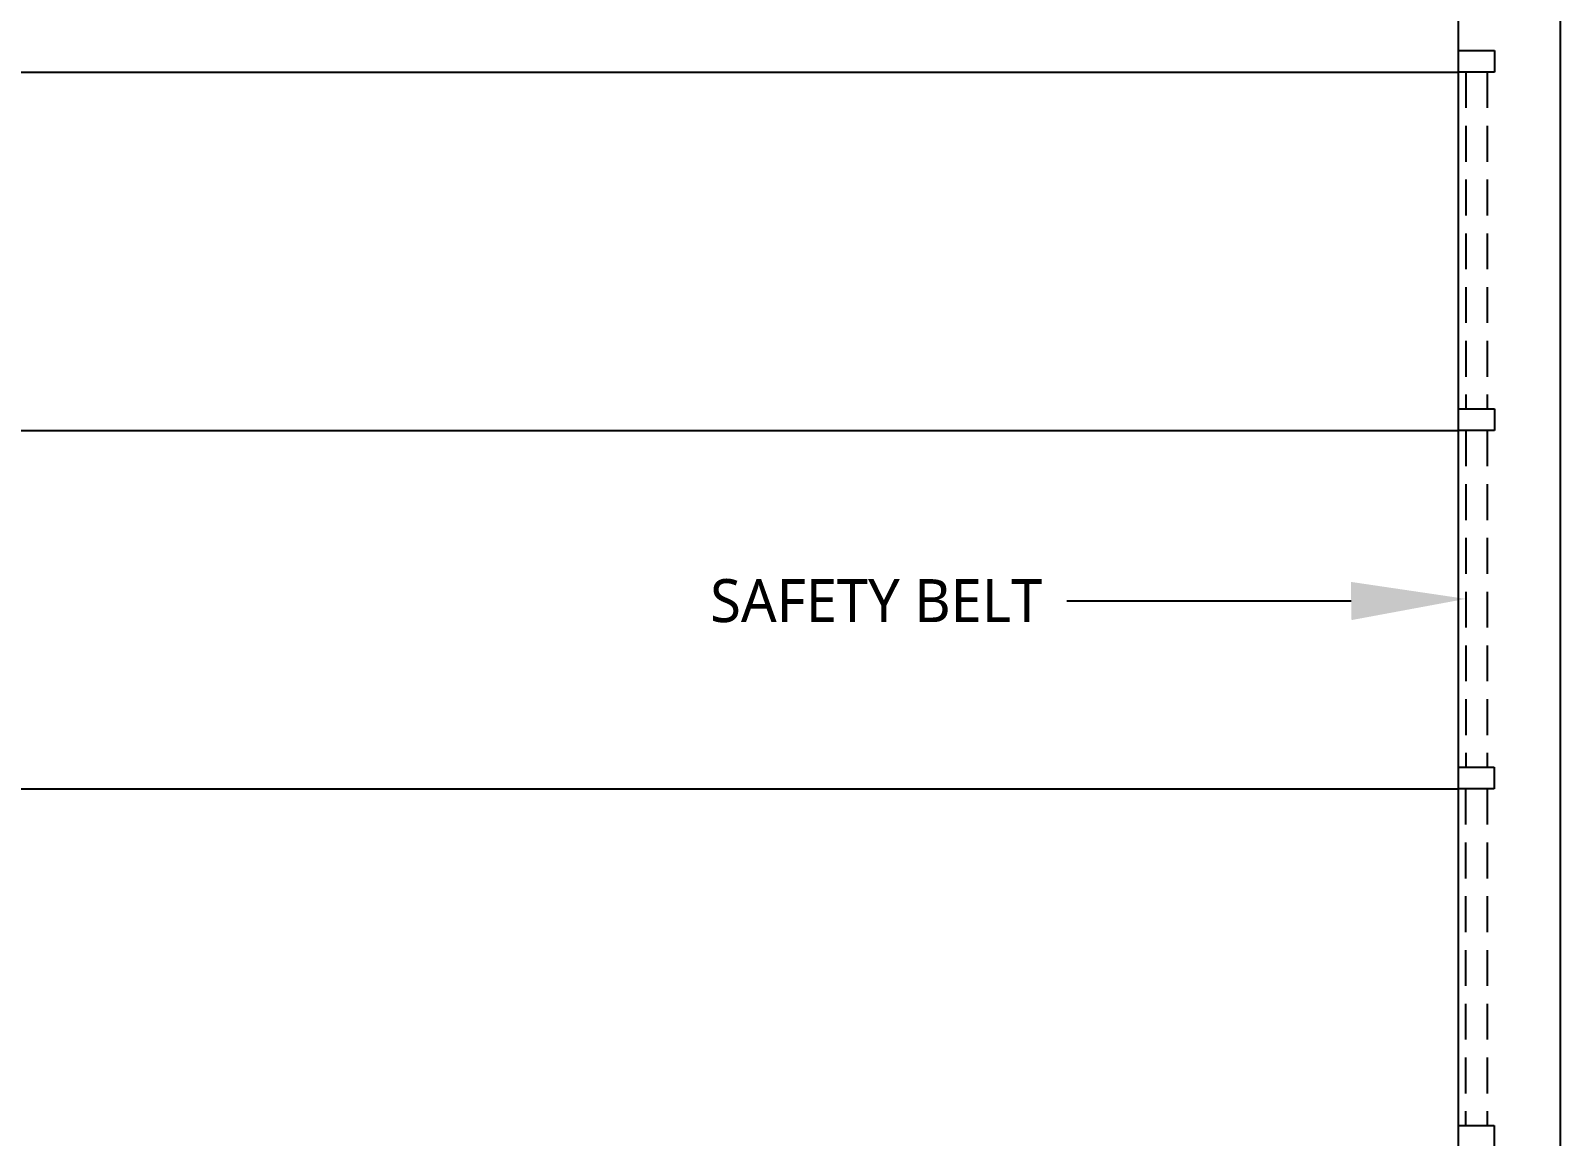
# Model space of a CAD drawing. Extents: x 991 to 16092, y 525 to 11255.
# Drawn here: x 4329 to 6464, y 8304 to 9847 of the extents above; entities that cross this region are included whole.
import ezdxf

# ---------------------------------------------------------------- set-up
doc = ezdxf.new("R2010")
doc.units = 0
doc.header["$LTSCALE"] = 200
doc.header["$MEASUREMENT"] = 0
doc.linetypes.add('HIDDEN', pattern=[0.375, 0.25, -0.125])
doc.layers.get('0').update_dxf_attribs({"linetype": 'CONTINUOUS'})
doc.layers.add('SYM-LEAD', color=6, linetype='CONTINUOUS')
doc.layers.add('TEXT', color=3, linetype='CONTINUOUS')
doc.styles.add('스타일1', font='malgun.ttf')

msp = doc.modelspace()

# ---------------------------------------------------------------- linework, layer by layer
at = {"color": 0, "transparency": 33554687}
for p, q in [((6463.8, 5789.3, 1.4), (6463.8, 10772, 15.8)), ((6321.8, 5789.3), (6321.8, 10401.5, 18.4)), ((2322.3, 9789.4, -6.1), (6321.8, 9789.4, -6.1)), ((2321.9, 9289.4, -6.1), (6321.8, 9289.4, -6.1)), ((2322.3, 8789.4, 5.5), (6321.8, 8789.4, 5.5))]:
    msp.add_line(p, q, dxfattribs=at)
at = {"color": 6, "linetype": 'HIDDEN', "transparency": 33554687}
for p, q in [((6331.8, 9789.4, -17.7), (6331.8, 9319.4, -17.7)), ((6361.8, 9789.4, -17.7), (6361.8, 9319.4, -17.7)), ((6331.8, 9289.4, -6.1), (6331.8, 8819.4, -6.1)), ((6361.8, 9289.4, -6.1), (6361.8, 8819.4, -6.1)), ((6331.4, 8789.4, -6.1), (6331.4, 8319.4, -6.1)), ((6361.4, 8789.4, -6.1), (6361.4, 8319.4, -6.1))]:
    msp.add_line(p, q, dxfattribs=at)
for points, elevation in [([(6371.8, 9789.4), (6321.8, 9789.4), (6321.8, 9819.4), (6371.8, 9819.4)], -17.7), ([(6371.8, 9289.4), (6321.8, 9289.4), (6321.8, 9319.4), (6371.8, 9319.4)], -6.1), ([(6371.4, 8789.4), (6321.4, 8789.4), (6321.4, 8819.4), (6371.4, 8819.4)], -6.1), ([(6371.4, 8289.4), (6321.4, 8289.4), (6321.4, 8319.4), (6371.4, 8319.4)], 5.5)]:
    msp.add_lwpolyline(points, close=True, dxfattribs=dict(at, elevation=elevation))
at = {"layer": 'SYM-LEAD'}
msp.add_line((6171.9, 9051.4, -6.1), (5775, 9051.4, -5.8), dxfattribs=at)
msp.add_solid([(6171.4, 9078.1, -6.1), (6331.8, 9054.4, -6.1), (6172.3, 9024.8, -6.1)], dxfattribs=at)

# ---------------------------------------------------------------- texts
at = {"layer": 'TEXT', "color": 3, "style": '스타일1'}
msp.add_text('SAFETY BELT', height=60, dxfattribs=at).set_placement((5277.3, 9022, -13.4))

doc.saveas('drawing.dxf')
